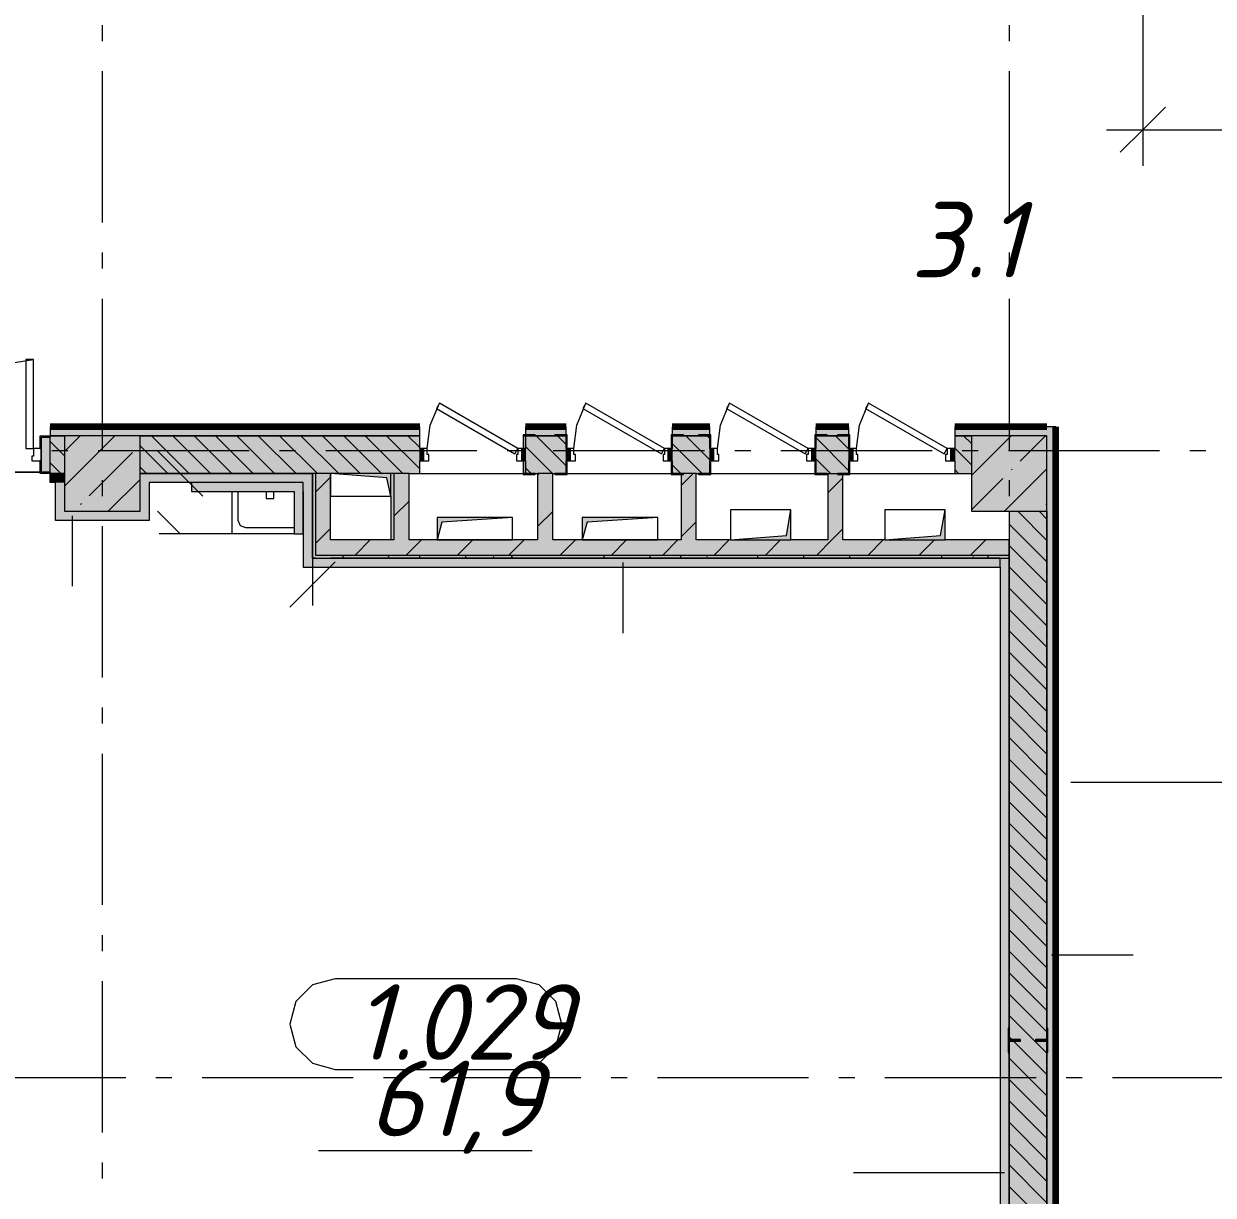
# Model space of a CAD drawing. Header units: millimetres. Extents: x -537608 to 253996, y -217170 to 186033.
# Drawn here: x -317795 to -309926, y -151927 to -144173 of the extents above; entities that cross this region are included whole.
import ezdxf

# ---------------------------------------------------------------- set-up
doc = ezdxf.new("R2010")
doc.units = ezdxf.units.MM
doc.layers.add('16) Лак 1.6м', color=160, linetype='Continuous', lineweight=90)
doc.layers.add('PDF _Геометрия', color=7, linetype='Continuous')
doc.layers.add('PDF _Текст', color=7, linetype='Continuous')
doc.layers.add('PDF _Сплошная заливка', color=7, linetype='Continuous', true_color=0xffffff)
doc.styles.add('PDF ISOCPEUR Italic', font='isocpeui.ttf')

msp = doc.modelspace()

# ---------------------------------------------------------------- hatches: boundary and pattern name
at = {"layer": 'PDF _Сплошная заливка', "true_color": 0xff7d7d, "transparency": 33554559}
h = msp.add_hatch(color=11, dxfattribs=at)
h.paths.add_polyline_path([(-311026.1819, -146899.6326), (-311026.1819, -146839.6319), (-311636.1829, -146839.6319), (-311636.1829, -146899.6326), (-311154.0372, -146899.6326)], flags=0)
h.paths.add_polyline_path([(-312556.1835, -146899.6326), (-312336.1817, -146899.6326), (-312336.1817, -146839.6319), (-312556.1835, -146839.6319), (-312556.1835, -146848.6786)], flags=0)
h.paths.add_polyline_path([(-314476.1842, -146899.6326), (-314206.1822, -146899.6326), (-314206.1822, -146839.6319), (-314476.1842, -146839.6319), (-314476.1842, -146848.6786)], flags=0)
h.paths.add_polyline_path([(-313256.1822, -146899.6326), (-313256.1822, -146839.6319), (-313506.1833, -146839.6319), (-313506.1833, -146899.6326)], flags=0)
h.paths.add_polyline_path([(-316213.6532, -146899.6326), (-315176.183, -146899.6326), (-315176.183, -146839.6319), (-317621.1861, -146839.6319), (-317621.1861, -146899.6326), (-317026.1826, -146899.6326)], flags=0)
h.paths.add_polyline_path([(-319381.1835, -146899.6326), (-319381.1835, -146839.6319), (-322664.1855, -146839.6319), (-322664.1855, -146899.6326), (-319586.7304, -146899.6326)], flags=0)
h.paths.add_polyline_path([(-324424.1872, -146899.6326), (-324424.1872, -146839.6319), (-332264.5982, -146839.6319), (-332264.5982, -146899.6326), (-326332.885, -146899.6326)], flags=0)
h.paths.add_polyline_path([(-334024.5957, -146899.6326), (-334024.5957, -146839.6319), (-336516.193, -146839.6319), (-336516.193, -146899.6326), (-334765.5825, -146899.6326)], flags=0)
at = {"layer": 'PDF _Сплошная заливка', "transparency": 33554559}
h = msp.add_hatch(color=256, dxfattribs=at)
h.paths.add_polyline_path([(-312556.1835, -147149.6316), (-312336.1817, -147149.6316), (-312336.1817, -146899.6326), (-312556.1835, -146899.6326), (-312556.1835, -147064.6329)], flags=0)
h.paths.add_polyline_path([(-313346.1844, -147149.6316), (-313256.1822, -147149.6316), (-313256.1822, -146899.6326), (-313506.1833, -146899.6326), (-313506.1833, -147149.6316), (-313446.1849, -147149.6316)], flags=0)
h.paths.add_polyline_path([(-311526.1841, -147149.6316), (-311526.1841, -146899.6326), (-311636.1829, -146899.6326), (-311636.1829, -147149.6316)], flags=0)
h.paths.add_polyline_path([(-315766.1831, -147149.6316), (-315176.183, -147149.6316), (-315176.183, -146899.6326), (-317026.1826, -146899.6326), (-317026.1826, -147149.6316), (-315866.1835, -147149.6316)], flags=0)
h.paths.add_polyline_path([(-314206.1822, -147149.6316), (-314206.1822, -146899.6326), (-314476.1842, -146899.6326), (-314476.1842, -147149.6316), (-314296.1843, -147149.6316)], flags=0)
h.paths.add_polyline_path([(-317621.1861, -147149.6316), (-317526.1848, -147149.6316), (-317526.1848, -146899.6326), (-317619.1839, -146901.6327), (-317621.1861, -147147.6315)], flags=0)
h.paths.add_polyline_path([(-319381.1835, -147149.6316), (-319383.1858, -146899.6326), (-320026.1872, -146901.5552), (-320026.1872, -147149.6316), (-319383.1858, -147149.6316)], flags=0)
at = {"layer": 'PDF _Сплошная заливка', "true_color": 0xff7d7d, "transparency": 33554559}
for points in [[(-317526.1848, -147209.6323), (-317526.1848, -147149.6316), (-317621.1861, -147149.6316), (-317621.1861, -147209.6323), (-317586.1833, -147209.6323)], [(-315946.183, -147209.6323), (-315886.1844, -147209.6323), (-315886.1844, -147149.6316), (-316966.184, -147149.6316), (-316966.184, -147209.6323), (-316213.6532, -147209.6323)], [(-315946.183, -147769.633), (-315886.1844, -147769.633), (-315886.1844, -147209.6323), (-315946.183, -147209.6323), (-315946.183, -147561.9202)], [(-317056.9225, -147459.6312), (-316966.184, -147459.6312), (-316966.184, -147399.6327), (-317526.1848, -147399.6327), (-317526.1848, -147459.6312)], [(-311336.1815, -147769.633), (-311336.1815, -147709.6323), (-315886.1844, -147709.6323), (-315886.1844, -147769.633), (-311997.3066, -147769.633)]]:
    msp.add_hatch(color=11, dxfattribs=at).paths.add_polyline_path(points)
at = {"layer": 'PDF _Сплошная заливка', "transparency": 33554559}
for points in [[(-315886.1844, -147709.6323), (-315866.1835, -147709.6323), (-315866.1835, -147149.6316), (-315886.1844, -147149.6316), (-315886.1844, -147561.9202)], [(-315866.1835, -147689.6313), (-315766.1831, -147689.6313), (-315766.1831, -147149.6316), (-315866.1835, -147149.6316), (-315866.1835, -147561.9202)], [(-315366.1856, -147589.633), (-315346.1846, -147589.633), (-315346.1846, -147149.6316), (-315366.1856, -147149.6316), (-315366.1856, -147299.6322)], [(-313446.1849, -147589.633), (-313346.1844, -147589.633), (-313346.1844, -147149.6316), (-313446.1849, -147149.6316), (-313446.1849, -147561.9202)], [(-311026.1819, -154399.6335), (-311026.1819, -147399.6327), (-311276.183, -147399.6327), (-311276.183, -154399.6335), (-311154.0372, -154399.6335)], [(-313119.5084, -147689.6313), (-311276.183, -147689.6313), (-311276.183, -147589.633), (-315766.1831, -147589.633), (-315766.1831, -147689.6313), (-313683.8452, -147689.6313)], [(-311336.1815, -147709.6323), (-311276.183, -147709.6323), (-311276.183, -147689.6313), (-315866.1835, -147689.6313), (-315866.1835, -147709.6323), (-311997.3066, -147709.6323)]]:
    msp.add_hatch(color=256, dxfattribs=at).paths.add_polyline_path(points)
at = {"layer": 'PDF _Сплошная заливка', "true_color": 0xe2e2e2, "transparency": 33554559}
for points in [[(-315366.1856, -147299.6322), (-315370.3838, -147149.6316), (-315766.1831, -147149.6316), (-315393.6831, -147177.1313), (-315370.3838, -147280.9166)], [(-312840.5759, -147589.633), (-312719.5067, -147589.633), (-312719.5067, -147389.6322), (-312749.5059, -147559.6316), (-313119.5084, -147589.633)], [(-311699.5056, -147589.633), (-311699.5056, -147389.6322), (-311729.5049, -147559.6316), (-312099.5073, -147589.633), (-311997.3066, -147589.633)], [(-314101.2945, -147589.633), (-314068.7935, -147472.1313), (-313601.2923, -147439.6324), (-314101.2945, -147439.6324), (-314101.2945, -147561.9202)]]:
    msp.add_hatch(color=254, dxfattribs=at).paths.add_polyline_path(points)
at = {"layer": 'PDF _Сплошная заливка', "true_color": 0xbce362, "transparency": 33554559}
msp.add_hatch(color=63, dxfattribs=at).paths.add_polyline_path([(-316006.1858, -147269.6329), (-315946.183, -147269.6329), (-315946.183, -147209.6323), (-316686.1837, -147209.6323), (-316686.1837, -147269.6329), (-316213.6532, -147269.6329)])

# ---------------------------------------------------------------- linework, layer by layer
at = {"layer": '16) Лак 1.6м'}
for p, q in [((-315176.183, -146839.6319), (-317621.1861, -146839.6319)), ((-314206.1822, -146839.6319), (-314476.1842, -146839.6319)), ((-313256.1822, -146839.6319), (-313506.1833, -146839.6319)), ((-312336.1817, -146839.6319), (-312556.1835, -146839.6319)), ((-311026.1819, -146839.6319), (-311636.1829, -146839.6319)), ((-310966.1833, -154339.6349), (-310966.1833, -146839.6319))]:
    msp.add_line(p, q, dxfattribs=at)
at = {"layer": 'PDF _Геометрия', "lineweight": 9}
for p, q in [((-310391.2927, -142899.63), (-310391.2927, -144873.6268)), ((-310631.2912, -144873.6268), (-305383.1798, -144873.6268)), ((-310391.2927, -144873.6268), (-310391.2927, -145113.6275)), ((-317913.5057, -146423.5088), (-317731.1848, -146394.6312)), ((-317731.1848, -146394.6312), (-317781.185, -146394.6312)), ((-317781.185, -146394.6312), (-317781.185, -146984.6313)), ((-317731.1848, -146984.6313), (-317731.1848, -146394.6312)), ((-315105.7383, -146829.3407), (-315045.8001, -146684.6321)), ((-315045.8001, -146684.6321), (-315065.801, -146719.2731)), ((-314526.1844, -146984.6313), (-315045.8001, -146684.6321)), ((-314135.7375, -146829.3407), (-314075.7992, -146684.6321)), ((-314075.7992, -146684.6321), (-314095.8001, -146719.2731)), ((-313556.1836, -146984.6313), (-314075.7992, -146684.6321)), ((-313185.7376, -146829.3407), (-313125.7993, -146684.6321)), ((-313125.7993, -146684.6321), (-313145.8003, -146719.2731)), ((-312606.1837, -146984.6313), (-313125.7993, -146684.6321)), ((-312265.737, -146829.3407), (-312205.7987, -146684.6321)), ((-312205.7987, -146684.6321), (-312225.7997, -146719.2731)), ((-311686.1831, -146984.6313), (-312205.7987, -146684.6321)), ((-315065.801, -146719.2731), (-314546.1854, -147019.2723)), ((-314095.8001, -146719.2731), (-313576.1845, -147019.2723)), ((-313145.8003, -146719.2731), (-312626.1847, -147019.2723)), ((-312225.7997, -146719.2731), (-311706.184, -147019.2723)), ((-317621.1861, -146839.6319), (-317621.1861, -146899.6326)), ((-315176.183, -146899.6326), (-315176.183, -146839.6319)), ((-315126.1828, -146984.6313), (-315105.7383, -146829.3407)), ((-314476.1842, -146839.6319), (-314476.1842, -146899.6326)), ((-314206.1822, -146899.6326), (-314206.1822, -146839.6319)), ((-314156.1819, -146984.6313), (-314135.7375, -146829.3407)), ((-313506.1833, -146839.6319), (-313506.1833, -146899.6326)), ((-313256.1822, -146899.6326), (-313256.1822, -146839.6319)), ((-313206.182, -146984.6313), (-313185.7376, -146829.3407)), ((-312556.1835, -146839.6319), (-312556.1835, -146899.6326)), ((-312336.1817, -146899.6326), (-312336.1817, -146839.6319)), ((-312286.1814, -146984.6313), (-312265.737, -146829.3407)), ((-311636.1829, -146839.6319), (-311636.1829, -146899.6326)), ((-310966.1833, -146839.6319), (-311026.1819, -146839.6319)), ((-317619.1839, -146901.6327), (-317689.185, -146901.6327)), ((-317689.185, -146901.6327), (-317689.185, -146984.6313)), ((-317681.1846, -146984.6313), (-317681.1846, -146909.6309)), ((-317681.1846, -146909.6309), (-317619.1839, -146909.6309)), ((-317621.1861, -146909.6309), (-317681.1846, -146909.6309)), ((-317681.1846, -146909.6309), (-317681.1846, -147139.6311)), ((-317621.1861, -146899.6326), (-317526.1848, -146899.6326)), ((-317526.1848, -146899.6326), (-317621.1861, -146899.6326)), ((-317621.1861, -147139.6311), (-317621.1861, -146909.6309)), ((-317619.1839, -146909.6309), (-317619.1839, -146901.6327)), ((-317526.1848, -147232.3696), (-317193.4457, -146899.6326)), ((-317526.1848, -147004.2705), (-317421.5469, -146899.6326)), ((-317026.1826, -146899.6326), (-317526.1848, -146899.6326)), ((-317526.1848, -146899.6326), (-317526.1848, -147399.6327)), ((-317026.1826, -147399.6327), (-317026.1826, -146899.6326)), ((-315176.183, -146899.6326), (-317026.1826, -146899.6326)), ((-317026.1826, -146899.6326), (-315176.183, -146899.6326)), ((-316701.5127, -147149.6316), (-316951.5138, -146899.6326)), ((-316560.0894, -147149.6316), (-316810.0905, -146899.6326)), ((-316418.6704, -147149.6316), (-316668.6715, -146899.6326)), ((-316277.2471, -147149.6316), (-316527.2482, -146899.6326)), ((-316135.8282, -147149.6316), (-316385.825, -146899.6326)), ((-315994.4049, -147149.6316), (-316244.406, -146899.6326)), ((-315852.9858, -147149.6316), (-316102.9826, -146899.6326)), ((-315711.5626, -147149.6316), (-315961.5637, -146899.6326)), ((-315570.1393, -147149.6316), (-315820.1404, -146899.6326)), ((-315428.7203, -147149.6316), (-315678.7214, -146899.6326)), ((-315287.297, -147149.6316), (-315537.2981, -146899.6326)), ((-315176.183, -147119.3244), (-315395.8748, -146899.6326)), ((-315176.183, -146977.9032), (-315254.4559, -146899.6326)), ((-315176.183, -146984.6313), (-315176.183, -146899.6326)), ((-314206.1822, -146899.6326), (-314476.1842, -146899.6326)), ((-314476.1842, -146899.6326), (-314476.1842, -146984.6313)), ((-314476.1842, -146899.6326), (-314206.1822, -146899.6326)), ((-314206.1822, -147099.3752), (-314405.929, -146899.6326)), ((-314206.1822, -146957.954), (-314264.5057, -146899.6326)), ((-314206.1822, -146984.6313), (-314206.1822, -146899.6326)), ((-313256.1822, -146899.6326), (-313506.1833, -146899.6326)), ((-313506.1833, -146899.6326), (-313506.1833, -146984.6313)), ((-313506.1833, -146899.6326), (-313256.1822, -146899.6326)), ((-313256.1822, -147059.4249), (-313415.9789, -146899.6326)), ((-313256.1822, -146918.0037), (-313274.5556, -146899.6326)), ((-313256.1822, -146984.6313), (-313256.1822, -146899.6326)), ((-312336.1817, -146899.6326), (-312556.1835, -146899.6326)), ((-312556.1835, -146899.6326), (-312556.1835, -146984.6313)), ((-312556.1835, -146899.6326), (-312336.1817, -146899.6326)), ((-312336.1817, -147130.8987), (-312556.1835, -146910.8969)), ((-312336.1817, -146989.4754), (-312426.0287, -146899.6326)), ((-312336.1817, -146984.6313), (-312336.1817, -146899.6326)), ((-311636.1829, -146899.6326), (-311526.1841, -146899.6326)), ((-311526.1841, -146899.6326), (-311636.1829, -146899.6326)), ((-311636.1829, -146899.6326), (-311636.1829, -146984.6313)), ((-311526.1841, -146950.9483), (-311577.4976, -146899.6326)), ((-311526.1841, -147162.9304), (-311262.882, -146899.6326)), ((-311026.1819, -146899.6326), (-311526.1841, -146899.6326)), ((-311526.1841, -146899.6326), (-311526.1841, -147399.6327)), ((-311203.6155, -147068.4609), (-311034.7851, -146899.6326)), ((-311026.1819, -147399.6327), (-311026.1819, -146899.6326)), ((-317781.185, -146984.6313), (-317731.1848, -146984.6313)), ((-317731.1848, -146984.6313), (-317731.1848, -147034.6315)), ((-317681.1846, -146984.6313), (-317731.1848, -146984.6313)), ((-317689.185, -146984.6313), (-317681.1846, -146984.6313)), ((-317681.1846, -147064.6329), (-317681.1846, -146984.6313)), ((-317526.1848, -147032.0673), (-317621.1861, -146937.066)), ((-316842.9317, -147149.6316), (-317026.1826, -146966.3806)), ((-315151.1829, -146984.6313), (-315176.183, -146984.6313)), ((-315176.183, -146984.6313), (-315176.183, -147064.6329)), ((-315126.1828, -146984.6313), (-315151.1829, -146984.6313)), ((-315151.1829, -146984.6313), (-315151.1829, -147064.6329)), ((-315151.1829, -147064.6329), (-315151.1829, -146984.6313)), ((-315126.1828, -147024.631), (-315126.1828, -146984.6313)), ((-314546.1854, -147019.2723), (-314526.1844, -146984.6313)), ((-314526.1844, -146984.6313), (-314526.1844, -147024.631)), ((-314501.1843, -146984.6313), (-314526.1844, -146984.6313)), ((-314501.1843, -147064.6329), (-314501.1843, -146984.6313)), ((-314476.1842, -146984.6313), (-314501.1843, -146984.6313)), ((-314501.1843, -146984.6313), (-314501.1843, -147064.6329)), ((-314297.3469, -147149.6316), (-314476.1842, -146970.7964)), ((-314476.1842, -147064.6329), (-314476.1842, -146984.6313)), ((-314181.1821, -146984.6313), (-314206.1822, -146984.6313)), ((-314206.1822, -146984.6313), (-314206.1822, -147064.6329)), ((-314156.1819, -146984.6313), (-314181.1821, -146984.6313)), ((-314181.1821, -146984.6313), (-314181.1821, -147064.6329)), ((-314181.1821, -147064.6329), (-314181.1821, -146984.6313)), ((-314156.1819, -147024.631), (-314156.1819, -146984.6313)), ((-313576.1845, -147019.2723), (-313556.1836, -146984.6313)), ((-313556.1836, -146984.6313), (-313556.1836, -147024.631)), ((-313531.1835, -146984.6313), (-313556.1836, -146984.6313)), ((-313531.1835, -147064.6329), (-313531.1835, -146984.6313)), ((-313506.1833, -146984.6313), (-313531.1835, -146984.6313)), ((-313531.1835, -146984.6313), (-313531.1835, -147064.6329)), ((-313307.3967, -147149.6316), (-313506.1833, -146950.8471)), ((-313506.1833, -147064.6329), (-313506.1833, -146984.6313)), ((-313231.1821, -146984.6313), (-313256.1822, -146984.6313)), ((-313256.1822, -146984.6313), (-313256.1822, -147064.6329)), ((-313206.182, -146984.6313), (-313231.1821, -146984.6313)), ((-313231.1821, -146984.6313), (-313231.1821, -147064.6329)), ((-313231.1821, -147064.6329), (-313231.1821, -146984.6313)), ((-313206.182, -147024.631), (-313206.182, -146984.6313)), ((-312626.1847, -147019.2723), (-312606.1837, -146984.6313)), ((-312606.1837, -146984.6313), (-312606.1837, -147024.631)), ((-312581.1836, -146984.6313), (-312606.1837, -146984.6313)), ((-312581.1836, -147064.6329), (-312581.1836, -146984.6313)), ((-312556.1835, -146984.6313), (-312581.1836, -146984.6313)), ((-312581.1836, -146984.6313), (-312581.1836, -147064.6329)), ((-312556.1835, -147064.6329), (-312556.1835, -146984.6313)), ((-312311.1816, -146984.6313), (-312336.1817, -146984.6313)), ((-312336.1817, -146984.6313), (-312336.1817, -147064.6329)), ((-312286.1814, -146984.6313), (-312311.1816, -146984.6313)), ((-312311.1816, -146984.6313), (-312311.1816, -147064.6329)), ((-312311.1816, -147064.6329), (-312311.1816, -146984.6313)), ((-312286.1814, -147024.631), (-312286.1814, -146984.6313)), ((-311706.184, -147019.2723), (-311686.1831, -146984.6313)), ((-311686.1831, -146984.6313), (-311686.1831, -147024.631)), ((-311661.183, -146984.6313), (-311686.1831, -146984.6313)), ((-311661.183, -147064.6329), (-311661.183, -146984.6313)), ((-311636.1829, -146984.6313), (-311661.183, -146984.6313)), ((-311661.183, -146984.6313), (-311661.183, -147064.6329)), ((-311526.1841, -147092.3694), (-311636.1829, -146982.3706)), ((-311636.1829, -147064.6329), (-311636.1829, -146984.6313)), ((-317731.1848, -147034.6315), (-317741.1832, -147034.6315)), ((-317741.1832, -147034.6315), (-317741.1832, -147064.6329)), ((-317741.1832, -147064.6329), (-317681.1846, -147064.6329)), ((-317681.1846, -147064.6329), (-317689.185, -147064.6329)), ((-317689.185, -147064.6329), (-317689.185, -147147.6315)), ((-317681.1846, -147139.6311), (-317681.1846, -147064.6329)), ((-317550.0395, -147149.6316), (-317621.1861, -147078.4872)), ((-317362.276, -147296.56), (-317077.1516, -147011.4377)), ((-315176.183, -147149.6316), (-315176.183, -147064.6329)), ((-315176.183, -147064.6329), (-315151.1829, -147064.6329)), ((-315151.1829, -147064.6329), (-315116.1845, -147064.6329)), ((-315116.1845, -147024.631), (-315126.1828, -147024.631)), ((-315116.1845, -147064.6329), (-315116.1845, -147024.631)), ((-314526.1844, -147024.631), (-314536.1828, -147024.631)), ((-314536.1828, -147024.631), (-314536.1828, -147064.6329)), ((-314536.1828, -147064.6329), (-314501.1843, -147064.6329)), ((-314501.1843, -147064.6329), (-314476.1842, -147064.6329)), ((-314476.1842, -147064.6329), (-314476.1842, -147149.6316)), ((-314206.1822, -147149.6316), (-314206.1822, -147064.6329)), ((-314206.1822, -147064.6329), (-314181.1821, -147064.6329)), ((-314181.1821, -147064.6329), (-314146.1836, -147064.6329)), ((-314146.1836, -147024.631), (-314156.1819, -147024.631)), ((-314146.1836, -147064.6329), (-314146.1836, -147024.631)), ((-313556.1836, -147024.631), (-313566.1819, -147024.631)), ((-313566.1819, -147024.631), (-313566.1819, -147064.6329)), ((-313566.1819, -147064.6329), (-313531.1835, -147064.6329)), ((-313531.1835, -147064.6329), (-313506.1833, -147064.6329)), ((-313506.1833, -147064.6329), (-313506.1833, -147149.6316)), ((-313256.1822, -147149.6316), (-313256.1822, -147064.6329)), ((-313256.1822, -147064.6329), (-313231.1821, -147064.6329)), ((-313231.1821, -147064.6329), (-313196.1837, -147064.6329)), ((-313196.1837, -147024.631), (-313206.182, -147024.631)), ((-313196.1837, -147064.6329), (-313196.1837, -147024.631)), ((-312606.1837, -147024.631), (-312616.182, -147024.631)), ((-312616.182, -147024.631), (-312616.182, -147064.6329)), ((-312616.182, -147064.6329), (-312581.1836, -147064.6329)), ((-312581.1836, -147064.6329), (-312556.1835, -147064.6329)), ((-312458.87, -147149.6316), (-312556.1835, -147052.3201)), ((-312556.1835, -147064.6329), (-312556.1835, -147149.6316)), ((-312336.1817, -147149.6316), (-312336.1817, -147064.6329)), ((-312336.1817, -147064.6329), (-312311.1816, -147064.6329)), ((-312311.1816, -147064.6329), (-312276.1831, -147064.6329)), ((-312276.1831, -147024.631), (-312286.1814, -147024.631)), ((-312276.1831, -147064.6329), (-312276.1831, -147024.631)), ((-311686.1831, -147024.631), (-311696.1814, -147024.631)), ((-311696.1814, -147024.631), (-311696.1814, -147064.6329)), ((-311696.1814, -147064.6329), (-311661.183, -147064.6329)), ((-311661.183, -147064.6329), (-311636.1829, -147064.6329)), ((-311636.1829, -147064.6329), (-311636.1829, -147149.6316)), ((-317689.185, -147147.6315), (-317619.1839, -147147.6315)), ((-317619.1839, -147139.6311), (-317681.1846, -147139.6311)), ((-317681.1846, -147139.6311), (-317621.1861, -147139.6311)), ((-317621.1861, -147209.6323), (-317621.1861, -147149.6316)), ((-317621.1861, -147149.6316), (-317526.1848, -147149.6316)), ((-317526.1848, -147149.6316), (-317621.1861, -147149.6316)), ((-317619.1839, -147147.6315), (-317619.1839, -147139.6311)), ((-316984.355, -147149.6316), (-317026.1826, -147107.8018)), ((-316966.184, -147149.6316), (-317026.1826, -147149.6316)), ((-317026.1826, -147149.6316), (-316966.184, -147149.6316)), ((-315886.1844, -147149.6316), (-316966.184, -147149.6316)), ((-316966.184, -147149.6316), (-315886.1844, -147149.6316)), ((-316760.4908, -147149.6316), (-316900.4888, -147149.6316)), ((-316616.1825, -147149.6316), (-316760.4908, -147149.6316)), ((-315886.1844, -147209.6323), (-315886.1844, -147149.6316)), ((-315886.1844, -147149.6316), (-315886.1844, -147209.6323)), ((-315866.1835, -147149.6316), (-315886.1844, -147149.6316)), ((-315766.1831, -147149.6316), (-315866.1835, -147149.6316)), ((-315866.1835, -147149.6316), (-315866.1835, -147689.6313)), ((-315766.1831, -147589.633), (-315766.1831, -147149.6316)), ((-315346.1846, -147149.6316), (-315366.1856, -147149.6316)), ((-315246.1842, -147149.6316), (-315346.1846, -147149.6316)), ((-315346.1846, -147149.6316), (-315346.1846, -147589.633)), ((-315246.1842, -147589.633), (-315246.1842, -147149.6316)), ((-315246.1842, -147149.6316), (-315176.183, -147149.6316)), ((-314438.7702, -147149.6316), (-314476.1842, -147112.2175)), ((-314476.1842, -147149.6316), (-314396.1847, -147149.6316)), ((-314396.1847, -147160.6913), (-314385.1229, -147149.6316)), ((-314296.1843, -147149.6316), (-314396.1847, -147149.6316)), ((-314396.1847, -147149.6316), (-314396.1847, -147589.633)), ((-314296.1843, -147589.633), (-314296.1843, -147149.6316)), ((-314296.1843, -147149.6316), (-314206.1822, -147149.6316)), ((-313448.82, -147149.6316), (-313506.1833, -147092.2682)), ((-313506.1833, -147149.6316), (-313446.1849, -147149.6316)), ((-313446.1849, -147228.9249), (-313366.8915, -147149.6316)), ((-313346.1844, -147149.6316), (-313446.1849, -147149.6316)), ((-313446.1849, -147149.6316), (-313446.1849, -147589.633)), ((-313346.1844, -147589.633), (-313346.1844, -147149.6316)), ((-313346.1844, -147149.6316), (-313256.1822, -147149.6316)), ((-312556.1835, -147149.6316), (-312476.184, -147149.6316)), ((-312476.184, -147149.6316), (-312376.1835, -147149.6316)), ((-312476.184, -147149.6316), (-312476.184, -147589.633)), ((-312376.1835, -147589.633), (-312376.1835, -147149.6316)), ((-312376.1835, -147149.6316), (-312336.1817, -147149.6316)), ((-311610.3431, -147149.6316), (-311636.1829, -147123.7918)), ((-311636.1829, -147149.6316), (-311526.1841, -147149.6316)), ((-311306.686, -147399.6327), (-311026.1819, -147119.1285)), ((-311260.6386, -147125.4862), (-311255.8979, -147120.7453)), ((-317586.1833, -147209.6323), (-317621.1861, -147209.6323)), ((-317586.1833, -147459.6312), (-317586.1833, -147209.6323)), ((-317237.2496, -147399.6327), (-317026.1826, -147188.5677)), ((-315946.183, -147209.6323), (-316966.184, -147209.6323)), ((-316966.184, -147209.6323), (-316966.184, -147399.6327)), ((-315946.183, -147209.6323), (-316686.1837, -147209.6323)), ((-316686.1837, -147209.6323), (-316686.1837, -147269.6329)), ((-315946.183, -147269.6329), (-315946.183, -147209.6323)), ((-315886.1844, -147709.6323), (-315886.1844, -147209.6323)), ((-315886.1844, -147209.6323), (-315886.1844, -147709.6323)), ((-315866.1835, -147273.0454), (-315766.1831, -147173.0471)), ((-312476.184, -147277.1597), (-312376.1835, -147177.1592)), ((-311526.1841, -147391.0294), (-311317.6661, -147182.5115)), ((-316686.1837, -147269.6329), (-316006.1858, -147269.6329)), ((-316006.1858, -147269.6329), (-316006.1858, -147549.6312)), ((-315946.183, -147549.6312), (-315946.183, -147269.6329)), ((-315946.183, -147269.6329), (-315946.183, -147549.6312)), ((-315366.1856, -147299.6322), (-315366.1856, -147589.633)), ((-317419.3035, -147353.5853), (-317414.5584, -147348.8445)), ((-315346.1846, -147431.8688), (-315246.1842, -147331.8684)), ((-311032.5417, -147353.5853), (-311027.8009, -147348.8445)), ((-317526.1848, -147459.6312), (-317586.1833, -147459.6312)), ((-317526.1848, -147399.6327), (-317026.1826, -147399.6327)), ((-316966.184, -147459.6312), (-317526.1848, -147459.6312)), ((-317476.0769, -147429.632), (-317476.0769, -147895.7832)), ((-316966.184, -147399.6327), (-316966.184, -147459.6312)), ((-314396.1847, -147500.1024), (-314296.1843, -147400.102)), ((-313446.1849, -147568.3361), (-313346.1844, -147468.3356)), ((-311526.1841, -147399.6327), (-311026.1819, -147399.6327)), ((-311276.183, -147399.6327), (-311276.183, -147589.633)), ((-311026.1819, -147592.3695), (-311218.9187, -147399.6327)), ((-311026.1819, -147450.9483), (-311077.4997, -147399.6327)), ((-311026.1819, -154399.6335), (-311026.1819, -147399.6327)), ((-311026.1819, -147399.6327), (-311026.1819, -154399.6335)), ((-316760.4908, -147549.6312), (-316900.4888, -147549.6312)), ((-316006.1858, -147549.6312), (-316760.4908, -147549.6312)), ((-316006.1858, -147549.6312), (-315946.183, -147549.6312)), ((-315946.183, -147549.6312), (-315946.183, -147769.633)), ((-315866.1835, -147612.4587), (-315766.1831, -147512.4582)), ((-312449.2462, -147589.633), (-312376.1835, -147516.5704)), ((-311026.1819, -147733.7906), (-311276.183, -147483.7917)), ((-315366.1856, -147589.633), (-315766.1831, -147589.633)), ((-315603.9493, -147689.6313), (-315503.9489, -147589.633)), ((-315346.1846, -147589.633), (-315366.1856, -147589.633)), ((-315264.536, -147689.6313), (-315164.5355, -147589.633)), ((-314396.1847, -147589.633), (-315246.1842, -147589.633)), ((-314925.1227, -147689.6313), (-314825.1265, -147589.633)), ((-314585.7136, -147689.6313), (-314485.7132, -147589.633)), ((-313446.1849, -147589.633), (-314296.1843, -147589.633)), ((-314246.3003, -147689.6313), (-314146.2999, -147589.633)), ((-313906.8913, -147689.6313), (-313806.8909, -147589.633)), ((-313567.478, -147689.6313), (-313467.4775, -147589.633)), ((-313119.5084, -147589.633), (-313346.1844, -147589.633)), ((-313228.069, -147689.6313), (-313128.0685, -147589.633)), ((-312888.6557, -147689.6313), (-312788.6552, -147589.633)), ((-312476.184, -147589.633), (-312719.5067, -147589.633)), ((-312549.2466, -147689.6313), (-312449.2462, -147589.633)), ((-312099.5073, -147589.633), (-312376.1835, -147589.633)), ((-312209.8333, -147689.6313), (-312109.8329, -147589.633)), ((-311870.42, -147689.6313), (-311770.4239, -147589.633)), ((-311276.183, -147589.633), (-311699.5056, -147589.633)), ((-311531.011, -147689.6313), (-311431.0105, -147589.633)), ((-311276.183, -147689.6313), (-311276.183, -147589.633)), ((-311026.1819, -147875.2118), (-311276.183, -147625.2128)), ((-315866.1835, -147689.6313), (-315766.1831, -147689.6313)), ((-315766.1831, -147689.6313), (-311276.183, -147689.6313)), ((-311276.183, -147709.6323), (-311276.183, -147689.6313)), ((-315946.183, -147769.633), (-315886.1844, -147769.633)), ((-315866.1835, -147709.6323), (-315886.1844, -147709.6323)), ((-315886.1844, -147709.6323), (-315866.1835, -147709.6323)), ((-315886.1844, -147709.6323), (-315886.1844, -147883.9829)), ((-315886.1844, -147769.633), (-311336.1815, -147769.633)), ((-315866.1835, -147709.6323), (-315766.1831, -147709.6323)), ((-315766.1831, -147709.6323), (-311336.1815, -147709.6323)), ((-311336.1815, -147709.6323), (-315766.1831, -147709.6323)), ((-313831.2537, -147739.6316), (-313831.2537, -148205.7829)), ((-311336.1815, -147709.6323), (-311276.183, -147709.6323)), ((-311336.1815, -147709.6323), (-311276.183, -147709.6323)), ((-311336.1815, -147769.633), (-311336.1815, -147709.6323)), ((-311336.1815, -147769.633), (-311336.1815, -154339.6349)), ((-311276.183, -147709.6323), (-311276.183, -154399.6335)), ((-311276.183, -154399.6335), (-311276.183, -147709.6323)), ((-311026.1819, -148016.635), (-311276.183, -147766.6339)), ((-315886.1844, -147883.9829), (-315886.1844, -148023.9831)), ((-311026.1819, -148158.0561), (-311276.183, -147908.0551)), ((-311026.1819, -148299.4773), (-311276.183, -148049.4762)), ((-311026.1819, -148440.8985), (-311276.183, -148190.8974)), ((-311026.1819, -148582.3196), (-311276.183, -148332.3206)), ((-311026.1819, -148723.7407), (-311276.183, -148473.7418)), ((-311026.1819, -148865.1619), (-311276.183, -148615.163)), ((-311026.1819, -149006.583), (-311276.183, -148756.5841)), ((-311026.1819, -149148.0063), (-311276.183, -148898.0052)), ((-311026.1819, -149289.4253), (-311276.183, -149039.4263)), ((-311026.1819, -149430.8486), (-311276.183, -149180.8475)), ((-309086.1802, -149193.9827), (-310868.6717, -149193.9827)), ((-311026.1819, -149572.2698), (-311276.183, -149322.2686)), ((-311026.1819, -149713.6909), (-311276.183, -149463.6897)), ((-311026.1819, -149855.112), (-311276.183, -149605.1109)), ((-311026.1819, -149996.5331), (-311276.183, -149746.5342)), ((-311026.1819, -150137.9543), (-311276.183, -149887.9553)), ((-311026.1819, -150279.3754), (-311276.183, -150029.3765)), ((-311026.1819, -150420.7965), (-311276.183, -150170.7976)), ((-311026.1819, -150562.2198), (-311276.183, -150312.2187)), ((-310996.1826, -150334.5858), (-310454.8867, -150334.5858)), ((-311026.1819, -150703.641), (-311276.183, -150453.6399)), ((-311026.1819, -150845.0621), (-311276.183, -150595.061)), ((-311026.1819, -150986.4833), (-311276.183, -150736.4821)), ((-311026.1819, -151127.9044), (-311276.183, -150877.9054)), ((-311026.1819, -151269.3256), (-311276.183, -151019.3266)), ((-311026.1819, -151410.7467), (-311276.183, -151160.7477)), ((-311026.1819, -151552.1678), (-311276.183, -151302.1689)), ((-311026.1819, -151693.5911), (-311276.183, -151443.59)), ((-311026.1819, -151835.0123), (-311276.183, -151585.0112)), ((-311306.1822, -151778.03), (-312306.1824, -151778.03)), ((-311026.1819, -151976.4334), (-311276.183, -151726.4323)), ((-311026.1819, -152117.8545), (-311276.183, -151867.8534))]:
    msp.add_line(p, q, dxfattribs=at)
at = {"layer": 'PDF _Геометрия', "color": 253, "lineweight": 9, "true_color": 0xaaaaaa}
for p, q in [((-317276.1837, -144181.6305), (-317276.1837, -144287.4634)), ((-311276.183, -144181.6305), (-311276.183, -144287.4634)), ((-317276.1837, -144487.4643), (-317276.1837, -145487.4643)), ((-311276.183, -144487.4643), (-311276.183, -145487.4643)), ((-317276.1837, -145687.4631), (-317276.1837, -145793.298)), ((-311276.183, -145687.4631), (-311276.183, -145793.298)), ((-317276.1837, -145993.2967), (-317276.1837, -146993.2969)), ((-311276.183, -145993.2967), (-311276.183, -146993.2969)), ((-317503.7811, -146999.633), (-317609.6161, -146999.633)), ((-316303.7802, -146999.633), (-317303.7803, -146999.633)), ((-315997.9486, -146999.633), (-316103.7793, -146999.633)), ((-314797.9476, -146999.633), (-315797.9477, -146999.633)), ((-314492.1118, -146999.633), (-314597.9467, -146999.633)), ((-313292.1151, -146999.633), (-314292.1152, -146999.633)), ((-312986.2793, -146999.633), (-313092.1142, -146999.633)), ((-311786.2782, -146999.633), (-312786.2784, -146999.633)), ((-311480.4467, -146999.633), (-311586.2774, -146999.633)), ((-310280.4457, -146999.633), (-311280.4458, -146999.633)), ((-309974.6098, -146999.633), (-310080.4449, -146999.633)), ((-315366.1856, -147149.6316), (-315766.1831, -147149.6316)), ((-315766.1831, -147149.6316), (-315766.1831, -147299.6322)), ((-315393.6831, -147177.1313), (-315766.1831, -147149.6316)), ((-315366.1856, -147299.6322), (-315366.1856, -147149.6316)), ((-317276.1837, -147193.2978), (-317276.1837, -147299.1306)), ((-315366.1856, -147299.6322), (-315393.6831, -147177.1313)), ((-311276.183, -147193.2978), (-311276.183, -147299.1306)), ((-316416.1859, -147549.6312), (-316416.1859, -147269.6329)), ((-316376.184, -147459.6333), (-316376.184, -147269.6329)), ((-316191.1849, -147269.6329), (-316191.1849, -147314.6447)), ((-316191.1849, -147314.6447), (-316141.1847, -147314.6447)), ((-316141.1847, -147314.6447), (-316141.1847, -147269.6329)), ((-315766.1831, -147299.6322), (-315366.1856, -147299.6322)), ((-312719.5067, -147389.6322), (-313119.5084, -147389.6322)), ((-313119.5084, -147389.6322), (-313119.5084, -147589.633)), ((-312749.5059, -147559.6316), (-312719.5067, -147389.6322)), ((-312719.5067, -147589.633), (-312719.5067, -147389.6322)), ((-311699.5056, -147389.6322), (-312099.5073, -147389.6322)), ((-312099.5073, -147389.6322), (-312099.5073, -147589.633)), ((-311729.5049, -147559.6316), (-311699.5056, -147389.6322)), ((-311699.5056, -147589.633), (-311699.5056, -147389.6322)), ((-316361.5396, -147494.9892), (-316376.184, -147459.6333)), ((-314561.2948, -147439.6324), (-315061.2927, -147439.6324)), ((-315061.2927, -147439.6324), (-315061.2927, -147589.633)), ((-314561.2948, -147439.6324), (-315028.796, -147472.1313)), ((-314561.2948, -147589.633), (-314561.2948, -147439.6324)), ((-313601.2923, -147439.6324), (-314101.2945, -147439.6324)), ((-314101.2945, -147439.6324), (-314101.2945, -147589.633)), ((-313601.2923, -147439.6324), (-314068.7935, -147472.1313)), ((-313601.2923, -147589.633), (-313601.2923, -147439.6324)), ((-317276.1837, -147499.1315), (-317276.1837, -148499.1316)), ((-316006.1858, -147549.6312), (-316416.1859, -147549.6312)), ((-316326.1838, -147509.6336), (-316361.5396, -147494.9892)), ((-316006.1858, -147509.6336), (-316326.1838, -147509.6336)), ((-315028.796, -147472.1313), (-315061.2927, -147589.633)), ((-314068.7935, -147472.1313), (-314101.2945, -147589.633)), ((-311276.183, -147499.1315), (-311276.183, -148499.1316)), ((-315061.2927, -147589.633), (-314561.2948, -147589.633)), ((-314101.2945, -147589.633), (-313601.2923, -147589.633)), ((-313119.5084, -147589.633), (-312749.5059, -147559.6316)), ((-313119.5084, -147589.633), (-312719.5067, -147589.633)), ((-312099.5073, -147589.633), (-311729.5049, -147559.6316)), ((-312099.5073, -147589.633), (-311699.5056, -147589.633)), ((-317276.1837, -148699.1325), (-317276.1837, -148804.9653)), ((-311276.183, -148699.1325), (-311276.183, -148804.9653)), ((-317276.1837, -149004.9662), (-317276.1837, -150004.9641)), ((-311276.183, -149004.9662), (-311276.183, -150004.9641)), ((-317276.1837, -150204.965), (-317276.1837, -150310.7978)), ((-311276.183, -150204.965), (-311276.183, -150310.7978)), ((-317276.1837, -150510.7987), (-317276.1837, -151510.7988)), ((-315886.0294, -150533.8525), (-315995.8344, -150643.6597)), ((-315736.0287, -150493.659), (-315886.0294, -150533.8525)), ((-314536.0278, -150493.659), (-315736.0287, -150493.659)), ((-314386.0271, -150533.8525), (-314536.0278, -150493.659)), ((-314276.2221, -150643.6597), (-314386.0271, -150533.8525)), ((-311276.183, -150510.7987), (-311276.183, -151510.7988)), ((-315995.8344, -150643.6597), (-316036.0301, -150793.6603)), ((-314236.0264, -150793.6603), (-314276.2221, -150643.6597)), ((-316036.0301, -150793.6603), (-315995.8344, -150943.661)), ((-314276.2221, -150943.661), (-314236.0264, -150793.6603)), ((-315995.8344, -150943.661), (-315886.0294, -151053.4681)), ((-314386.0271, -151053.4681), (-314276.2221, -150943.661)), ((-315886.0294, -151053.4681), (-315736.0287, -151093.6595)), ((-314536.0278, -151093.6595), (-314386.0271, -151053.4681)), ((-317121.1882, -151149.632), (-318121.1883, -151149.632)), ((-316815.3567, -151149.632), (-316921.1873, -151149.632)), ((-315615.3556, -151149.632), (-316615.3558, -151149.632)), ((-315736.0287, -151093.6595), (-314536.0278, -151093.6595)), ((-315309.5198, -151149.632), (-315415.3547, -151149.632)), ((-314109.5188, -151149.632), (-315109.5189, -151149.632)), ((-313803.6872, -151149.632), (-313909.5223, -151149.632)), ((-312603.6863, -151149.632), (-313603.6864, -151149.632)), ((-312297.8547, -151149.632), (-312403.6854, -151149.632)), ((-311097.8537, -151149.632), (-312097.8539, -151149.632)), ((-310792.0179, -151149.632), (-310897.8528, -151149.632)), ((-309592.0169, -151149.632), (-310592.017, -151149.632)), ((-315845.0673, -151631.6958), (-314432.1563, -151631.6958)), ((-317276.1837, -151710.7997), (-317276.1837, -151816.6324)), ((-311276.183, -151710.7997), (-311276.183, -151816.6324))]:
    msp.add_line(p, q, dxfattribs=at)
at = {"layer": 'PDF _Геометрия', "lineweight": 20}
for p, q in [((-310241.2921, -144723.6262), (-310391.2927, -144873.6268)), ((-310391.2927, -144873.6268), (-310541.2934, -145023.6275)), ((-316760.4908, -147149.6316), (-316910.4914, -146999.633)), ((-316610.4901, -147299.6322), (-316760.4908, -147149.6316)), ((-316760.4908, -147549.6312), (-316910.4914, -147399.6327)), ((-315736.1838, -147733.9823), (-315886.1844, -147883.9829)), ((-315886.1844, -147883.9829), (-316036.1851, -148033.9814))]:
    msp.add_line(p, q, dxfattribs=at)
at = {"layer": 'PDF _Геометрия', "color": 253, "lineweight": 20, "true_color": 0xaaaaaa}
for p, q in [((-314411.1822, -146893.6323), (-314492.185, -146893.6323)), ((-314492.185, -146893.6323), (-314492.185, -146974.6329)), ((-314486.1826, -146974.6329), (-314486.1826, -146899.6326)), ((-314486.1826, -146899.6326), (-314411.1822, -146899.6326)), ((-314411.1822, -146899.6326), (-314411.1822, -146893.6323)), ((-314200.1841, -146893.6323), (-314281.1825, -146893.6323)), ((-314281.1825, -146893.6323), (-314281.1825, -146899.6326)), ((-314281.1825, -146899.6326), (-314206.1822, -146899.6326)), ((-314206.1822, -146899.6326), (-314206.1822, -146974.6329)), ((-314200.1841, -146974.6329), (-314200.1841, -146893.6323)), ((-313431.183, -146893.6323), (-313512.1815, -146893.6323)), ((-313512.1815, -146893.6323), (-313512.1815, -146974.6329)), ((-313506.1833, -146974.6329), (-313506.1833, -146899.6326)), ((-313506.1833, -146899.6326), (-313431.183, -146899.6326)), ((-313431.183, -146899.6326), (-313431.183, -146893.6323)), ((-313250.1841, -146893.6323), (-313331.1826, -146893.6323)), ((-313331.1826, -146893.6323), (-313331.1826, -146899.6326)), ((-313331.1826, -146899.6326), (-313256.1822, -146899.6326)), ((-313256.1822, -146899.6326), (-313256.1822, -146974.6329)), ((-313250.1841, -146974.6329), (-313250.1841, -146893.6323)), ((-312481.1832, -146893.6323), (-312562.1816, -146893.6323)), ((-312562.1816, -146893.6323), (-312562.1816, -146974.6329)), ((-312556.1835, -146974.6329), (-312556.1835, -146899.6326)), ((-312556.1835, -146899.6326), (-312481.1832, -146899.6326)), ((-312481.1832, -146899.6326), (-312481.1832, -146893.6323)), ((-312330.1835, -146893.6323), (-312411.182, -146893.6323)), ((-312411.182, -146893.6323), (-312411.182, -146899.6326)), ((-312411.182, -146899.6326), (-312336.1817, -146899.6326)), ((-312336.1817, -146899.6326), (-312336.1817, -146974.6329)), ((-312330.1835, -146974.6329), (-312330.1835, -146893.6323)), ((-314492.185, -146974.6329), (-314486.1826, -146974.6329)), ((-314206.1822, -146974.6329), (-314200.1841, -146974.6329)), ((-313512.1815, -146974.6329), (-313506.1833, -146974.6329)), ((-313256.1822, -146974.6329), (-313250.1841, -146974.6329)), ((-312562.1816, -146974.6329), (-312556.1835, -146974.6329)), ((-312336.1817, -146974.6329), (-312330.1835, -146974.6329)), ((-314486.1826, -147074.6312), (-314492.185, -147074.6312)), ((-314492.185, -147074.6312), (-314492.185, -147155.6318)), ((-314486.1826, -147149.6316), (-314486.1826, -147074.6312)), ((-314200.1841, -147074.6312), (-314206.1822, -147074.6312)), ((-314206.1822, -147074.6312), (-314206.1822, -147149.6316)), ((-314200.1841, -147155.6318), (-314200.1841, -147074.6312)), ((-313506.1833, -147074.6312), (-313512.1815, -147074.6312)), ((-313512.1815, -147074.6312), (-313512.1815, -147155.6318)), ((-313506.1833, -147149.6316), (-313506.1833, -147074.6312)), ((-313250.1841, -147074.6312), (-313256.1822, -147074.6312)), ((-313256.1822, -147074.6312), (-313256.1822, -147149.6316)), ((-313250.1841, -147155.6318), (-313250.1841, -147074.6312)), ((-312556.1835, -147074.6312), (-312562.1816, -147074.6312)), ((-312562.1816, -147074.6312), (-312562.1816, -147155.6318)), ((-312556.1835, -147149.6316), (-312556.1835, -147074.6312)), ((-312330.1835, -147074.6312), (-312336.1817, -147074.6312)), ((-312336.1817, -147074.6312), (-312336.1817, -147149.6316)), ((-312330.1835, -147155.6318), (-312330.1835, -147074.6312)), ((-314492.185, -147155.6318), (-314411.1822, -147155.6318)), ((-314411.1822, -147149.6316), (-314486.1826, -147149.6316)), ((-314411.1822, -147155.6318), (-314411.1822, -147149.6316)), ((-314206.1822, -147149.6316), (-314281.1825, -147149.6316)), ((-314281.1825, -147149.6316), (-314281.1825, -147155.6318)), ((-314281.1825, -147155.6318), (-314200.1841, -147155.6318)), ((-313512.1815, -147155.6318), (-313431.183, -147155.6318)), ((-313431.183, -147149.6316), (-313506.1833, -147149.6316)), ((-313431.183, -147155.6318), (-313431.183, -147149.6316)), ((-313256.1822, -147149.6316), (-313331.1826, -147149.6316)), ((-313331.1826, -147149.6316), (-313331.1826, -147155.6318)), ((-313331.1826, -147155.6318), (-313250.1841, -147155.6318)), ((-312562.1816, -147155.6318), (-312481.1832, -147155.6318)), ((-312481.1832, -147149.6316), (-312556.1835, -147149.6316)), ((-312481.1832, -147155.6318), (-312481.1832, -147149.6316)), ((-312336.1817, -147149.6316), (-312411.182, -147149.6316)), ((-312411.182, -147149.6316), (-312411.182, -147155.6318)), ((-312411.182, -147155.6318), (-312330.1835, -147155.6318)), ((-311276.183, -150820.3785), (-311282.1811, -150820.3785)), ((-311282.1811, -150820.3785), (-311282.1811, -150901.377)), ((-311276.183, -150895.3789), (-311276.183, -150820.3785)), ((-311020.1837, -150820.3785), (-311026.1819, -150820.3785)), ((-311026.1819, -150820.3785), (-311026.1819, -150895.3789)), ((-311020.1837, -150901.377), (-311020.1837, -150820.3785)), ((-311201.1827, -150901.377), (-311282.1811, -150901.377)), ((-311282.1811, -150901.377), (-311282.1811, -150982.3776)), ((-311282.1811, -150901.377), (-311201.1827, -150901.377)), ((-311201.1827, -150895.3789), (-311276.183, -150895.3789)), ((-311276.183, -150982.3776), (-311276.183, -150907.3772)), ((-311276.183, -150907.3772), (-311201.1827, -150907.3772)), ((-311201.1827, -150901.377), (-311201.1827, -150895.3789)), ((-311201.1827, -150907.3772), (-311201.1827, -150901.377)), ((-311026.1819, -150895.3789), (-311101.1822, -150895.3789)), ((-311101.1822, -150895.3789), (-311101.1822, -150901.377)), ((-311020.1837, -150901.377), (-311101.1822, -150901.377)), ((-311101.1822, -150901.377), (-311101.1822, -150907.3772)), ((-311101.1822, -150901.377), (-311020.1837, -150901.377)), ((-311101.1822, -150907.3772), (-311026.1819, -150907.3772)), ((-311026.1819, -150907.3772), (-311026.1819, -150982.3776)), ((-311020.1837, -150982.3776), (-311020.1837, -150901.377)), ((-311282.1811, -150982.3776), (-311276.183, -150982.3776)), ((-311026.1819, -150982.3776), (-311020.1837, -150982.3776))]:
    msp.add_line(p, q, dxfattribs=at)
at = {"layer": 'PDF _Геометрия', "color": 9, "lineweight": 9, "true_color": 0xc0c0c0}
for p, q in [((-319313.1846, -147139.6311), (-317689.185, -147139.6311)), ((-317689.185, -147139.6311), (-319313.1846, -147139.6311)), ((-315176.183, -147149.6316), (-314492.185, -147149.6316)), ((-314200.1841, -147149.6316), (-313512.1815, -147149.6316)), ((-313250.1841, -147149.6316), (-312562.1816, -147149.6316)), ((-312330.1835, -147149.6316), (-311636.1829, -147149.6316))]:
    msp.add_line(p, q, dxfattribs=at)
at = {"layer": 'PDF _Геометрия', "color": 8, "lineweight": 9, "true_color": 0x787878}
for p, q in [((-315886.1844, -147190.275), (-315883.8765, -147190.275)), ((-315886.1844, -147393.4731), (-315883.8765, -147393.4731)), ((-315886.1844, -147698.2733), (-315883.8765, -147698.2733)), ((-315687.3849, -147698.2733), (-315680.6763, -147698.2733)), ((-315379.6717, -147703.2316), (-315383.0217, -147697.4229)), ((-315179.3823, -147698.2733), (-315172.678, -147698.2733)), ((-314916.1319, -147689.6313), (-314916.6271, -147690.4882)), ((-314874.5842, -147698.2733), (-314867.8799, -147698.2733)), ((-314686.4977, -147698.2927), (-314689.8478, -147704.0992)), ((-314569.7817, -147698.2733), (-314563.0775, -147698.2733)), ((-313960.1812, -147698.2733), (-313953.4769, -147698.2733)), ((-313655.3832, -147698.2733), (-313648.6788, -147698.2733)), ((-313452.183, -147698.2733), (-313445.4787, -147698.2733)), ((-313275.0378, -147691.9759), (-313278.3922, -147697.7824)), ((-312944.1847, -147698.2733), (-312937.4761, -147698.2733)), ((-312639.3822, -147698.2733), (-312632.678, -147698.2733)), ((-312334.5842, -147698.2733), (-312327.8755, -147698.2733)), ((-311865.873, -147689.6313), (-311866.9323, -147691.4656)), ((-311724.9837, -147698.2733), (-311718.275, -147698.2733)), ((-311510.8593, -147698.607), (-311514.2137, -147692.7984)), ((-311420.1812, -147698.2733), (-311413.4769, -147698.2733))]:
    msp.add_line(p, q, dxfattribs=at)
at = {"layer": 'PDF _Сплошная заливка', "color": 11, "lineweight": 35, "true_color": 0xff7d7d, "transparency": 33554559}
for points in [[(-310966.1833, -154399.6335), (-310966.1833, -146839.6319), (-311026.1819, -154399.6335), (-311026.1819, -146839.6319)], [(-316966.184, -147399.6327), (-316966.184, -147149.6316), (-317026.1826, -147399.6327), (-317026.1826, -147149.6316)], [(-317526.1848, -147459.6312), (-317526.1848, -147209.6323), (-317586.1833, -147459.6312), (-317586.1833, -147209.6323)]]:
    msp.add_solid(points, dxfattribs=at)
at = {"layer": 'PDF _Сплошная заливка', "color": 7, "lineweight": 35, "true_color": 0xf4f4f4, "transparency": 33554559}
for points in [[(-317621.1861, -147139.6311), (-317621.1861, -146909.6309), (-317681.1846, -147139.6311), (-317681.1846, -146909.6309)], [(-315151.1829, -147064.6329), (-315151.1829, -146984.6313), (-315176.183, -147064.6329), (-315176.183, -146984.6313)], [(-314476.1842, -147064.6329), (-314476.1842, -146984.6313), (-314501.1843, -147064.6329), (-314501.1843, -146984.6313)], [(-314181.1821, -147064.6329), (-314181.1821, -146984.6313), (-314206.1822, -147064.6329), (-314206.1822, -146984.6313)], [(-313506.1833, -147064.6329), (-313506.1833, -146984.6313), (-313531.1835, -147064.6329), (-313531.1835, -146984.6313)], [(-313231.1821, -147064.6329), (-313231.1821, -146984.6313), (-313256.1822, -147064.6329), (-313256.1822, -146984.6313)], [(-312556.1835, -147064.6329), (-312556.1835, -146984.6313), (-312581.1836, -147064.6329), (-312581.1836, -146984.6313)], [(-312311.1816, -147064.6329), (-312311.1816, -146984.6313), (-312336.1817, -147064.6329), (-312336.1817, -146984.6313)], [(-311636.1829, -147064.6329), (-311636.1829, -146984.6313), (-311661.183, -147064.6329), (-311661.183, -146984.6313)]]:
    msp.add_solid(points, dxfattribs=at)
at = {"layer": 'PDF _Сплошная заливка', "lineweight": 35, "transparency": 33554559}
for points in [[(-317526.1848, -147399.6327), (-317026.1826, -147399.6327), (-317526.1848, -146899.6326), (-317026.1826, -146899.6326)], [(-311526.1841, -147399.6327), (-311026.1819, -147399.6327), (-311526.1841, -146899.6326), (-311026.1819, -146899.6326)], [(-315246.1842, -147589.633), (-315246.1842, -147149.6316), (-315346.1846, -147589.633), (-315346.1846, -147149.6316)], [(-314296.1843, -147589.633), (-314296.1843, -147149.6316), (-314396.1847, -147589.633), (-314396.1847, -147149.6316)], [(-312376.1835, -147589.633), (-312376.1835, -147149.6316), (-312476.184, -147589.633), (-312476.184, -147149.6316)]]:
    msp.add_solid(points, dxfattribs=at)
at = {"layer": 'PDF _Сплошная заливка', "color": 63, "lineweight": 35, "true_color": 0xbce362, "transparency": 33554559}
msp.add_solid([(-315946.183, -147549.6312), (-315946.183, -147269.6329), (-316006.1858, -147549.6312), (-316006.1858, -147269.6329)], dxfattribs=at)
at = {"layer": 'PDF _Сплошная заливка', "color": 254, "lineweight": 35, "true_color": 0xe2e2e2, "transparency": 33554559}
msp.add_solid([(-315061.2927, -147589.633), (-315028.796, -147472.1313), (-315061.2927, -147439.6324), (-314561.2948, -147439.6324)], dxfattribs=at)
at = {"layer": 'PDF _Сплошная заливка', "color": 40, "lineweight": 35, "true_color": 0xfca910, "transparency": 33554559}
msp.add_solid([(-311276.183, -154399.6335), (-311276.183, -147709.6323), (-311336.1815, -154399.6335), (-311336.1815, -147709.6323)], dxfattribs=at)

# ---------------------------------------------------------------- texts
at = {"layer": 'PDF _Текст', "char_height": 500, "attachment_point": 4, "style": 'PDF ISOCPEUR Italic'}
for s, insert in [('3.1', (-311929.3938, -145601.6765)), ('1.029', (-315617.3579, -150780.3691)), ('61,9', (-315518.3607, -151344.3205))]:
    msp.add_mtext(s, dxfattribs=dict(at, insert=insert))

doc.saveas('drawing.dxf')
